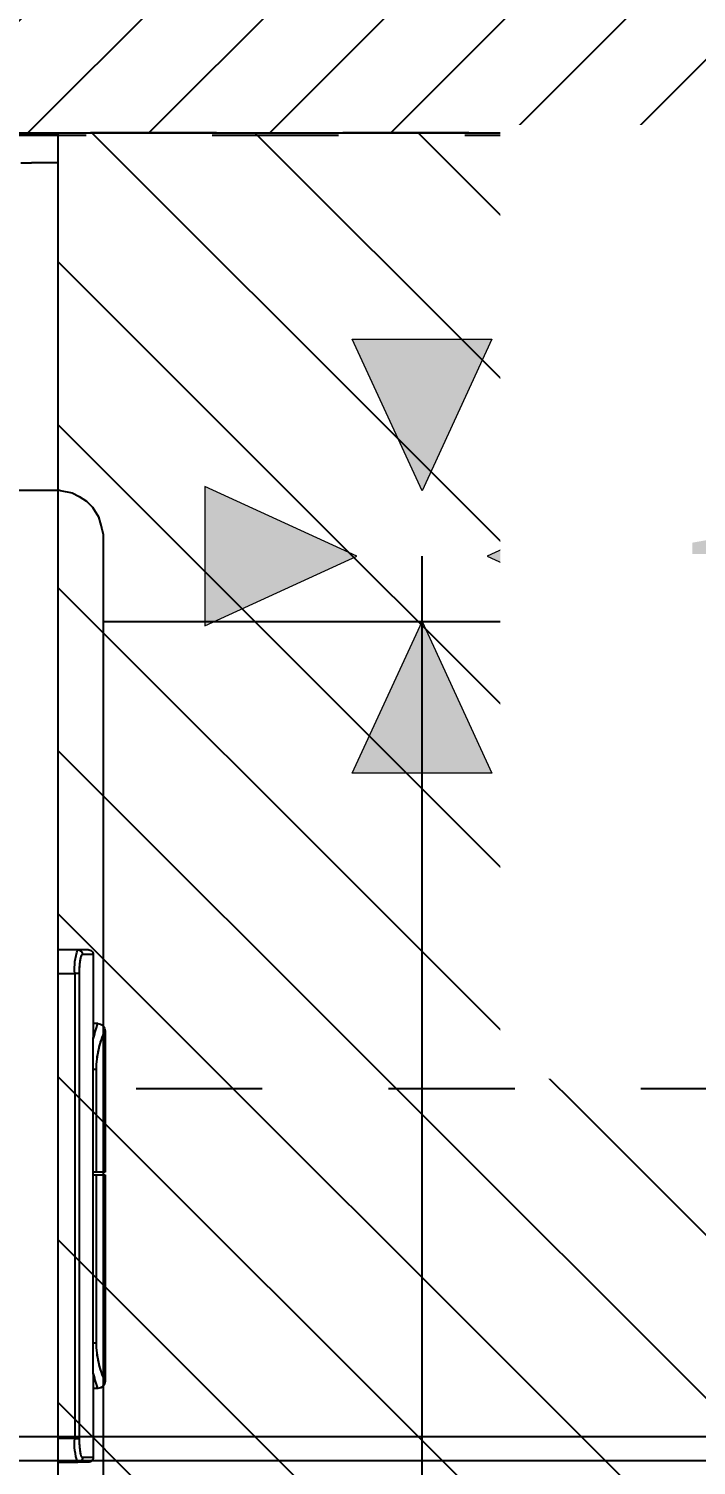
# Model space of a CAD drawing. Header units: centimetres. Extents: x 2191 to 12545, y -680 to 18662.
# Drawn here: x 9915.6 to 9943.6, y 4078.5 to 4138.8 of the extents above; entities that cross this region are included whole.
import ezdxf

# ---------------------------------------------------------------- set-up
doc = ezdxf.new("R2010")
doc.units = ezdxf.units.CM
doc.linetypes.add('Style de ligne -1', pattern=[0.41664, 0.20828, -0.20836])
doc.linetypes.add('VW-01', pattern=[0.41656, 0.20828, -0.20828])
for name, color, linetype in [('B Aménagement intérieur', 252, 'Continuous'), ('B Faux plafonds', 252, 'Continuous'), ('B Faux plafonds_Hatch', 252, 'Continuous'), ('B GÈnÈral_Hatch', 252, 'Continuous'), ('B Général', 252, 'Continuous'), ('C ANNOTATIONS-prestations', 252, 'Continuous'), ('D SURFACES-shab', 252, 'Continuous'), ('MTI900_Alu', 252, 'Continuous'), ('prlm-CHAUFF', 4, 'Continuous'), ('prlm-VMC', 93, 'Continuous')]:
    doc.layers.add(name, color=color, linetype=linetype)
doc.styles.add('prlm-vmc', font='pala.ttf', dxfattribs={"height": 14})

# ---------------------------------------------------------------- blocks, each defined once
blk = doc.blocks.new('B 70.200_wc-2')
at = {"layer": 'B Général', "linetype": 'Continuous'}
for p, q in [((-25, -20.1), (-25, 0)), ((-19.5, -44.2), (-19.5, -21.9))]:
    blk.add_line(p, q, dxfattribs=at)
at = {"layer": 'B Général', "linetype": 'Continuous', "flags": 128}
blk.add_lwpolyline([(-25, -20.1), (-24.9, -20.6), (-24.75, -20.9), (-24.55, -21.2), (-24.3, -21.45), (-23.9, -21.7), (-23.4, -21.85), (-23.15, -21.9), (23.25, -21.9), (23.55, -21.85), (23.9, -21.7), (24.2, -21.5), (24.45, -21.3), (24.65, -21.05), (24.8, -20.75), (24.9, -20.5), (24.95, -20.3), (25, -20.1)], dxfattribs=at)
blk.add_lwpolyline([(-19.5, -44.199), (-19.5, -44.2, 0.036537), (-19.11, -49.53, 0.035337), (-17.941, -54.747), (-17.94, -54.75, 0.041299), (-16.221, -59.088), (-16.22, -59.09), (-16.217, -59.097, 0.041783), (-13.79, -63.08, 0.053503), (-10.774, -66.396), (-10.77, -66.4, 0.054816), (-7.122, -69.019), (-7.12, -69.02, 0.063755), (-3.68, -70.42), (-3.678, -70.421, 0.064897), (0, -70.9)], format="xyb", dxfattribs=at)
blk = doc.blocks.new('B 70.Groupe-2-1')
at = {"layer": 'B Général', "linetype": 'Style de ligne -1', "ltscale": 25.4, "flags": 128}
blk.add_lwpolyline([(-35.4, 7.6), (35.6, 7.6), (35.6, -32.4), (-35.4, -32.4)], close=True, dxfattribs=at)
at = {"layer": 'B Général', "xscale": -1, "rotation": 270}
blk.add_blockref('B 70.200_wc-2', (35.5, 7.5), dxfattribs=at)
blk = doc.blocks.new('B 70.WC-plan-PMR')
at = {"layer": 'B Général'}
blk.add_blockref('B 70.Groupe-2-1', (0, 0), dxfattribs=at)
blk = doc.blocks.new('B 70.T2 S307 (2D)')
at = {"layer": 'B Faux plafonds_Hatch', "linetype": 'Continuous'}
h = blk.add_hatch(dxfattribs=at)
h.set_pattern_fill('F_P__SOFFITE', color=256, style=0, pattern_type=2)
h.set_pattern_definition([(45, (0, 0.2205), (-3.52778, 3.30729), [])])
h.paths.add_polyline_path([(-126.258, -27.476), (-0.43, -27.476), (-0.43, -291.505), (-273.226, -291.525), (-273.226, -198.496), (-126.258, -198.476)])
at = {"layer": 'B Faux plafonds', "linetype": 'VW-01', "ltscale": 25.4, "flags": 128}
blk.add_lwpolyline([(-126.258, -27.476), (-0.43, -27.476), (-0.43, -291.505), (-273.226, -291.525), (-273.226, -198.496), (-126.258, -198.476)], close=True, dxfattribs=at)
at = {"layer": 'D SURFACES-shab', "lineweight": 18, "flags": 128}
blk.add_lwpolyline([(-273.226, -198.476), (-131.258, -198.476), (-131.258, -291.505), (-273.226, -291.505)], close=True, dxfattribs=at)
at = {"layer": 'B Général', "xscale": -1}
blk.add_blockref('B 70.WC-plan-PMR', (-257.726, -259.015), dxfattribs=at)
blk = doc.blocks.new('B 70.G 100_80')
at = {"layer": 'B Général', "linetype": 'Continuous'}
for p, q in [((48.52, 43.75), (48.52, -43.75)), ((49.353, 10.75), (48.52, 10.75)), ((49.8, 10.75), (49.353, 10.75)), ((50, 10.55), (49.551, 10.55)), ((50, 10.55), (50, 7.06)), ((48.52, 9.75), (49.23, 9.75)), ((49.23, 9.75), (49.23, -9.75)), ((49.428, 9.75), (49.23, 9.75)), ((49.428, -9.75), (49.428, 9.75)), ((50.2, 7.65), (50, 7.65)), ((50.5, 7.35), (50.5, 7.35)), ((50.5, 7.35), (50.5, 1.416)), ((49.997, -5.76), (49.997, 5.76)), ((49.997, 5.74), (50.134, 5.74)), ((50.134, 1.416), (50.134, 5.74)), ((50.134, 1.416), (49.997, 1.416)), ((49.997, 1.307), (50.134, 1.307)), ((50.5, 1.416), (50.134, 1.416)), ((50.134, -5.74), (50.134, 1.307)), ((50.134, 1.307), (50.5, 1.307)), ((50.5, 1.307), (50.5, -7.35)), ((49.997, -5.74), (50.134, -5.74)), ((50, -7.037), (50, -10.55)), ((50.2, -7.65), (50, -7.65)), ((50.5, -7.35), (50.5, -7.35)), ((49.23, -9.75), (48.52, -9.75)), ((49.23, -9.75), (49.428, -9.75)), ((48.52, -10.75), (49.353, -10.75)), ((49.8, -10.75), (49.353, -10.75)), ((50, -10.55), (49.551, -10.55))]:
    blk.add_line(p, q, dxfattribs=at)
at = {"layer": 'B Général', "linetype": 'Continuous', "flags": 128}
blk.add_lwpolyline([(9.5, -45), (9.5, 45), (48.52, 45), (48.52, -45)], close=True, dxfattribs=at)
for points in [[(49.23, 9.75, -0.052931), (49.238, 10.257, -0.052931), (49.353, 10.75)], [(49.8, 10.75, -0.198912), (49.941, 10.691, -0.198912), (50, 10.55)], [(49.998, 6.954, -0.015616), (50.088, 7.305, -0.015616), (50.2, 7.65)], [(50.134, 5.74, -0.052763), (50.232, 6.564, -0.052763), (50.5, 7.35)], [(50.2, 7.65, -0.198912), (50.412, 7.562, -0.198912), (50.5, 7.35)], [(50, -7.055), (50, -7.051, -0.000336), (49.997, -5.769), (49.997, -5.76)], [(50.5, -7.35, -0.052495), (50.232, -6.564, -0.052495), (50.134, -5.74)], [(50.2, -7.65, -0.015662), (50.088, -7.305, -0.015662), (49.998, -6.954)], [(50.5, -7.35, -0.198912), (50.412, -7.562, -0.198912), (50.2, -7.65)], [(49.353, -10.75, -0.057305), (49.234, -10.257, -0.057305), (49.23, -9.75)], [(50, -10.55, -0.198912), (49.941, -10.691, -0.198912), (49.8, -10.75)]]:
    blk.add_lwpolyline(points, format="xyb", dxfattribs=at)
blk.add_lwpolyline([(49.997, 5.76), (50, 7.067), (50, 7.068)], dxfattribs=at)
at = {"layer": 'B Général', "linetype": 'Continuous'}
for points, knots in [([(49.353, 10.75), (49.355, 10.75), (49.382, 10.75), (49.428, 10.736), (49.462, 10.717), (49.488, 10.698), (49.509, 10.674), (49.527, 10.647), (49.539, 10.619), (49.55, 10.579), (49.551, 10.554), (49.551, 10.552), (49.551, 10.55)], [0, 0, 0, 1, 2, 3, 4, 5, 6, 7, 8, 9, 9, 10, 10, 10]), ([(49.428, 9.75), (49.426, 10.038), (49.478, 10.413), (49.517, 10.522), (49.54, 10.549), (49.55, 10.55), (49.551, 10.55), (49.551, 10.55)], [0, 0, 0, 1, 2, 3, 4, 4, 5, 5, 5]), ([(49.551, -10.55), (49.517, -10.533), (49.484, -10.424), (49.425, -10.055), (49.428, -9.753), (49.428, -9.752), (49.428, -9.75)], [0, 0, 0, 1, 2, 3, 3, 4, 4, 4]), ([(49.551, -10.55), (49.551, -10.552), (49.55, -10.579), (49.537, -10.626), (49.518, -10.661), (49.499, -10.686), (49.475, -10.708), (49.449, -10.726), (49.421, -10.738), (49.382, -10.749), (49.356, -10.75), (49.355, -10.75), (49.353, -10.75)], [0, 0, 0, 1, 2, 3, 4, 5, 6, 7, 8, 9, 9, 10, 10, 10])]:
    blk.add_open_spline(points, degree=2, knots=knots, dxfattribs=at)
at = {"layer": 'C ANNOTATIONS-prestations'}
for p in [(46.97, 43.75), (48.52, 43.75)]:
    blk.add_line(p, (47.42, 43.75), dxfattribs=at)
blk = doc.blocks.new('xi.bep')
at = {"layer": 'prlm-VMC', "linetype": 'ByBlock', "lineweight": 5}
h = blk.add_hatch(color=0, dxfattribs=at)
h.paths.add_polyline_path([(0, 2.736), (2.921, 9.103), (-2.921, 9.103)])
h.paths.add_polyline_path([(9.103, -2.921), (9.103, 2.921), (2.736, 0)])
h.paths.add_polyline_path([(2.921, -9.103), (0, -2.736), (-2.921, -9.103)])
h.paths.add_polyline_path([(-9.103, -2.921), (-2.736, 0), (-9.103, 2.921)])
at = {"layer": 'prlm-VMC', "color": 0, "linetype": 'ByBlock', "lineweight": 5, "flags": 128}
for points in [[(2.921, 9.103), (-2.921, 9.103), (0, 2.736)], [(-9.103, -2.921), (-9.103, 2.921), (-2.736, 0)], [(9.103, 2.921), (9.103, -2.921), (2.736, 0)], [(-2.921, -9.103), (2.921, -9.103), (0, -2.736)]]:
    blk.add_lwpolyline(points, close=True, dxfattribs=at)
blk = doc.blocks.new('B 70.MTI900_Alu_390')
at = {"layer": 'MTI900_Alu', "color": 1, "linetype": 'Continuous'}
for p, q in [((-4.375, -3.747), (-4.375, -3.792)), ((-4.375, -3.902), (-4.375, -3.792)), ((-4.375, -3.902), (4.375, -3.902)), ((-1.075, -3.9853), (-1.075, -3.902)), ((-0.975, -3.902), (-0.975, -3.973)), ((0.975, -3.973), (0.975, -3.902)), ((1.075, -3.902), (1.075, -3.9853)), ((-0.975, -3.973), (0.975, -3.973)), ((-0.975, -3.9928), (-0.975, -3.973)), ((0.975, -3.973), (0.975, -3.9928)), ((-1.075, -4.03), (-1.075, -3.9853)), ((-1.055, -4.05), (-1.055, -4.0051)), ((0.975, -3.9928), (-0.975, -3.9928)), ((1.055, -4.05), (1.055, -4.0051)), ((1.075, -4.03), (1.075, -3.9853)), ((-1.055, -4.05), (-0.706, -4.05)), ((-0.765, -4.07), (-0.765, -4.05)), ((0.576, -4.0497), (-0.576, -4.0497)), ((-0.574, -4.0497), (-0.574, -4.0634)), ((-0.1416, -4.0634), (-0.574, -4.0634)), ((-0.1416, -4.0634), (-0.1416, -4.0497)), ((-0.1416, -4.1), (-0.1416, -4.0634)), ((-0.1307, -4.0497), (-0.1307, -4.0634)), ((0.574, -4.0634), (-0.1307, -4.0634)), ((-0.1307, -4.0634), (-0.1307, -4.1)), ((0.574, -4.0497), (0.574, -4.0634)), ((0.7037, -4.05), (1.055, -4.05)), ((0.765, -4.07), (0.765, -4.05)), ((-0.735, -4.1), (-0.735, -4.1)), ((-0.735, -4.1), (-0.1416, -4.1)), ((-0.1307, -4.1), (0.735, -4.1)), ((0.735, -4.1), (0.735, -4.1))]:
    blk.add_line(p, q, dxfattribs=at)
for centre, radius, start, end in [((-0.9965, -4.212), 0.2399, 84.86995, 109.10907), ((0.9987, -4.1937), 0.2219, 69.89148, 96.1295), ((-1.055, -4.03), 0.02, 180, 270), ((1.055, -4.03), 0.02, 270, 0), ((-0.5689, -4.6164), 0.5805, 102.58374, 109.74123), ((-0.735, -4.07), 0.03, 180, 270), ((-0.5689, -4.4578), 0.3944, 90.7355, 114.8981), ((0.5685, -4.4598), 0.3964, 65.16337, 89.20304), ((0.5693, -4.6145), 0.5786, 70.22595, 77.40425), ((0.735, -4.07), 0.03, 270, 0)]:
    blk.add_arc(centre, radius, start, end, dxfattribs=at)
for centre, major_axis, start_param, end_param in [((-1.055, -3.9853), (0.02, 0), 3.141593, 4.712389), ((1.055, -3.9853), (-0.02, 0), 1.570796, 3.141593)]:
    blk.add_ellipse(centre, major_axis=major_axis, ratio=0.989815, start_param=start_param, end_param=end_param, dxfattribs=at)
for points, knots in [([(-0.975, -3.9928), (-0.9803, -3.9928), (-0.9856, -3.9929), (-0.996, -3.9932), (-1.0011, -3.9934), (-1.0083, -3.9939), (-1.0107, -3.9941), (-1.0153, -3.9945), (-1.0176, -3.9947), (-1.0241, -3.9955), (-1.0281, -3.996), (-1.0355, -3.9972), (-1.0388, -3.9978), (-1.0446, -3.9991), (-1.047, -3.9998), (-1.05, -4.0009), (-1.0509, -4.0013), (-1.0524, -4.0021), (-1.053, -4.0024), (-1.0545, -4.0036), (-1.055, -4.0043), (-1.055, -4.0051)], [0, 0, 0, 0, 0.125, 0.125, 0.25, 0.25, 0.3125, 0.3125, 0.375, 0.375, 0.5, 0.5, 0.625, 0.625, 0.75, 0.75, 0.8125, 0.8125, 0.875, 0.875, 1, 1, 1, 1]), ([(1.055, -4.0051), (1.055, -4.0043), (1.0545, -4.0036), (1.053, -4.0024), (1.0523, -4.002), (1.0508, -4.0013), (1.0491, -4.0006), (1.0469, -3.9998), (1.0444, -3.9991), (1.0431, -3.9988), (1.0387, -3.9978), (1.0354, -3.9971), (1.0299, -3.9963), (1.028, -3.996), (1.0239, -3.9955), (1.0218, -3.9952), (1.0153, -3.9945), (1.0107, -3.9941), (1.0034, -3.9936), (1.0009, -3.9935), (0.9958, -3.9932), (0.9933, -3.9931), (0.9856, -3.9929), (0.9803, -3.9928), (0.975, -3.9928)], [0, 0, 0, 0, 0.125, 0.125, 0.1875, 0.1875, 0.25, 0.3125, 0.3125, 0.375, 0.375, 0.5, 0.5, 0.5625, 0.5625, 0.625, 0.625, 0.75, 0.75, 0.8125, 0.8125, 0.875, 0.875, 1, 1, 1, 1]), ([(-0.576, -4.0497), (-0.5891, -4.0497), (-0.6021, -4.0497), (-0.6211, -4.0498), (-0.6274, -4.0498), (-0.6399, -4.0498), (-0.6461, -4.0498), (-0.6642, -4.0499), (-0.6756, -4.0499), (-0.6918, -4.05), (-0.6971, -4.05), (-0.7038, -4.05), (-0.7053, -4.05), (-0.7068, -4.05)], [0, 0, 0, 0, 0.125, 0.125, 0.1875, 0.1875, 0.25, 0.25, 0.375, 0.375, 0.4375, 0.4375, 0.4568651, 0.4568651, 0.4568651, 0.4568651]), ([(0.7055, -4.05), (0.6995, -4.05), (0.6933, -4.05), (0.6813, -4.05), (0.6756, -4.0499), (0.6642, -4.0499), (0.6524, -4.0499), (0.6402, -4.0498), (0.6278, -4.0498), (0.6214, -4.0498), (0.6021, -4.0497), (0.5891, -4.0497), (0.576, -4.0497)], [0.5494968, 0.5494968, 0.5494968, 0.5494968, 0.625, 0.625, 0.6875, 0.6875, 0.75, 0.8125, 0.8125, 0.875, 0.875, 1, 1, 1, 1])]:
    blk.add_open_spline(points, degree=3, knots=knots, dxfattribs=at)

msp = doc.modelspace()

# ---------------------------------------------------------------- hatches: boundary and pattern name
at = {"layer": 'B GÈnÈral_Hatch', "linetype": 'Continuous'}
h = msp.add_hatch(dxfattribs=at)
h.set_pattern_fill('50_BETON', color=256, style=0, pattern_type=2)
h.set_pattern_definition([(45, (0, 0), (2.4253472, -2.6458333), [])])
h.paths.add_polyline_path([(9812.796, 4152.411), (9828.796, 4134.411), (10087.196, 4134.411), (10087.196, 4152.411)])

# ---------------------------------------------------------------- linework, layer by layer
at = {"layer": 'B Général', "linetype": 'Continuous', "lineweight": 18}
msp.add_line((10087.196, 4134.411), (9828.796, 4134.411), dxfattribs=at)
at = {"layer": 'B Général', "linetype": 'Continuous'}
msp.add_line((10087.196, 4134.411), (9828.796, 4134.411), dxfattribs=at)
at = {"layer": 'prlm-CHAUFF', "ltscale": 50}
for p, q in [((9912.927, 4079.739), (10126.397, 4079.739)), ((9912.927, 4078.739), (10125.396, 4078.739))]:
    msp.add_line(p, q, dxfattribs=at)
at = {"layer": 'prlm-VMC'}
msp.add_lwpolyline([(9865, 4058.878), (9932.094, 4058.878), (9932.094, 4116.664)], dxfattribs=at)

# ---------------------------------------------------------------- block references
at = {"layer": 'B Aménagement intérieur', "xscale": -1, "rotation": 180}
msp.add_blockref('B 70.T2 S307 (2D)', (10190.054, 3842.903), dxfattribs=at)
at = {"layer": 'B Aménagement intérieur'}
msp.add_blockref('B 70.G 100_80', (9868.308, 4089.409), dxfattribs=at)
at = {"layer": 'prlm-CHAUFF', "xscale": -9.999999999999975, "yscale": 9.999999999999975, "zscale": 9.999999999999975, "rotation": 90.00011533977086}
msp.add_blockref('B 70.MTI900_Alu_390', (9877.808, 4089.409), dxfattribs=at)
at = {"layer": 'prlm-VMC', "xscale": -1, "rotation": 180}
msp.add_blockref('xi.bep', (9932.094, 4116.664), dxfattribs=at)

# ---------------------------------------------------------------- next in the draw order: texts
at = {"layer": 'prlm-VMC', "ltscale": 25, "insert": (9970.679, 4114.666), "char_height": 12, "width": 58.61474, "attachment_point": 5, "line_spacing_factor": 0.8, "style": 'prlm-vmc', "bg_fill": 2}
msp.add_mtext('Alizé T 5/30', dxfattribs=at)

doc.saveas('drawing.dxf')
